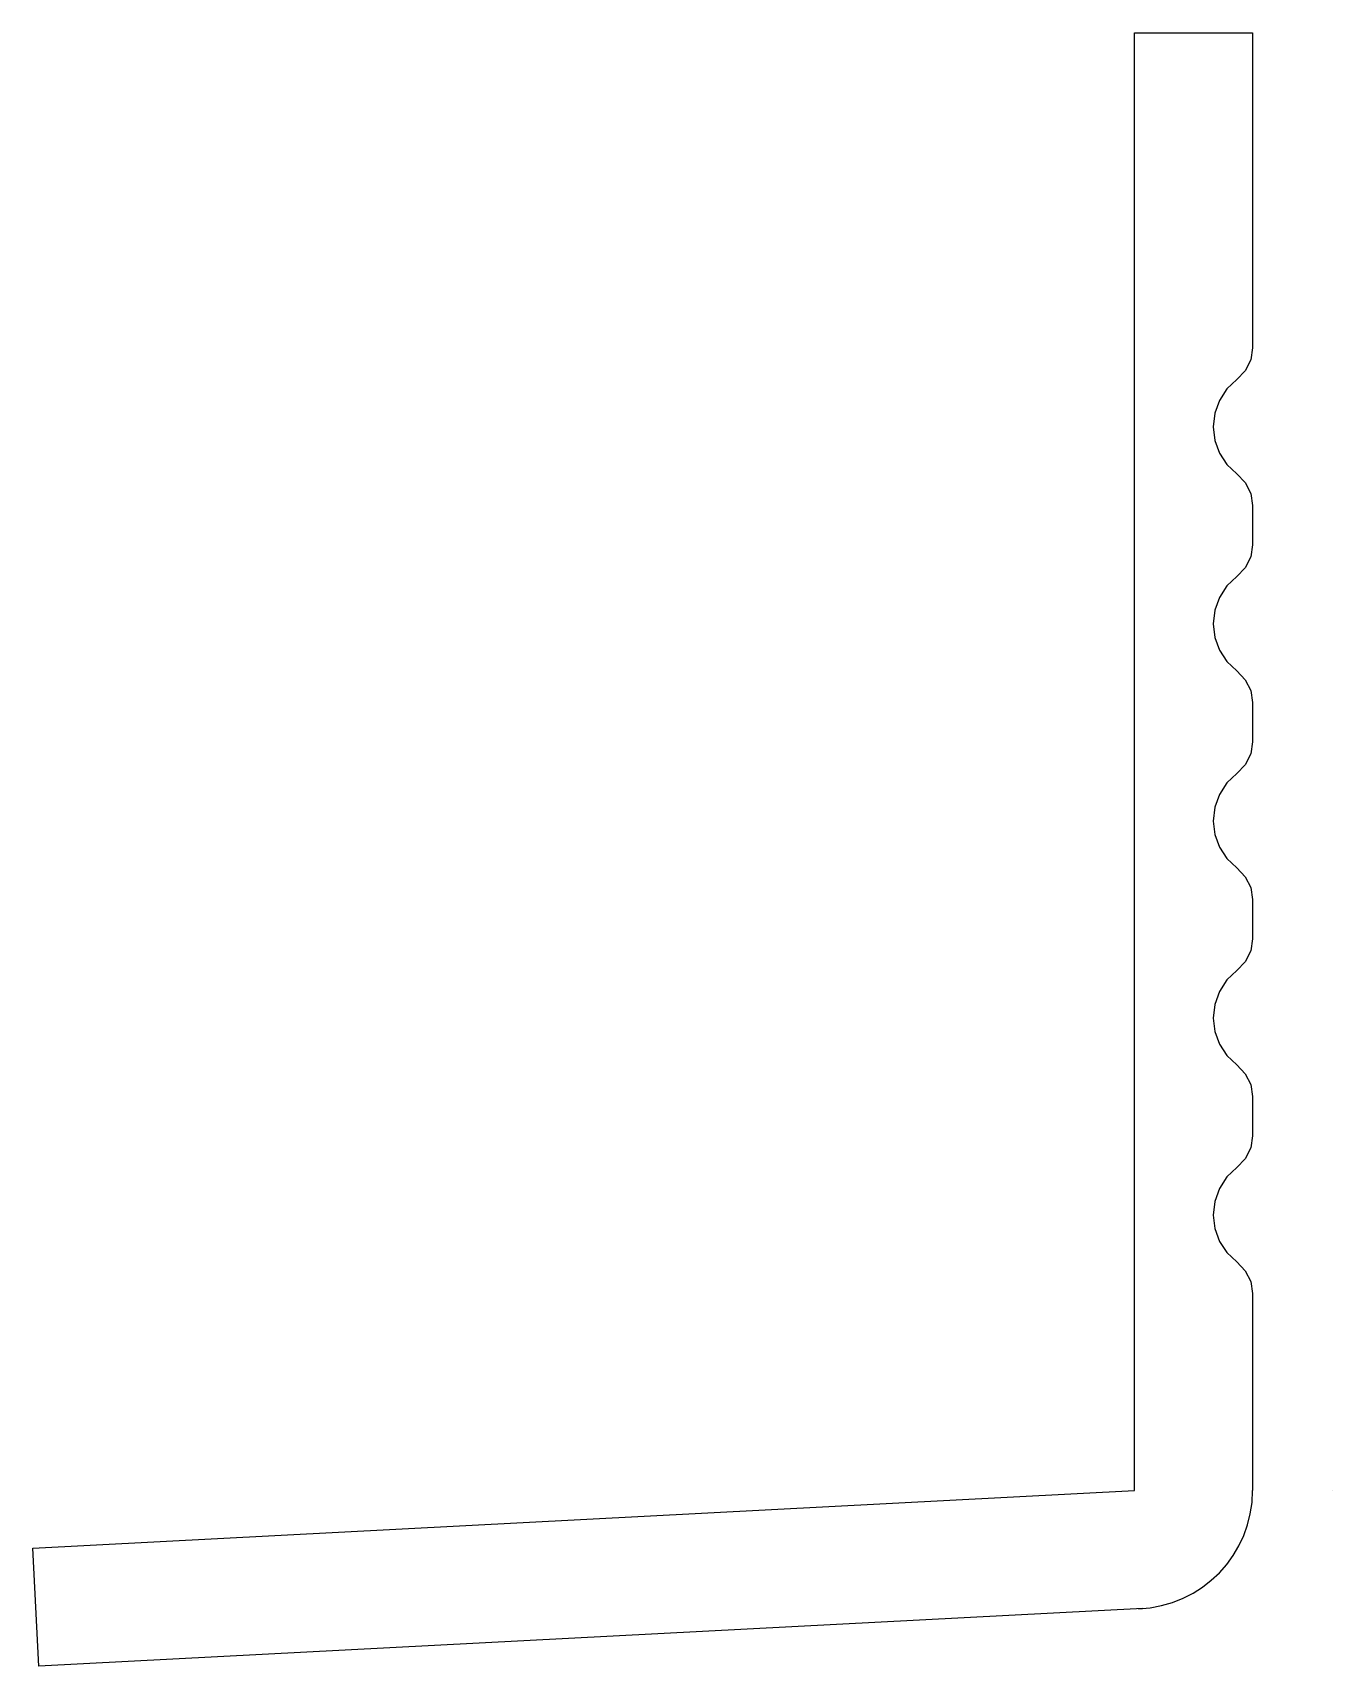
# Model space of a CAD drawing. Extents: x 2200.6 to 2233.6, y 1040.3 to 1081.8.
import ezdxf

# ---------------------------------------------------------------- set-up
doc = ezdxf.new("R2010")
doc.units = 0
doc.layers.get('0').update_dxf_attribs({"linetype": 'CONTINUOUS'})

msp = doc.modelspace()

# ---------------------------------------------------------------- linework, layer by layer
for p, q in [((2228.543, 1044.755), (2228.542, 1081.755)), ((2228.542, 1081.755), (2231.543, 1081.755)), ((2231.543, 1081.755), (2231.543, 1073.755)), ((2231.495, 1073.451), (2231.358, 1073.176)), ((2231.543, 1073.755), (2231.495, 1073.451)), ((2231.358, 1073.176), (2231.143, 1072.955)), ((2230.891, 1072.717), (2230.7, 1072.424)), ((2231.143, 1072.955), (2230.891, 1072.717)), ((2230.7, 1072.424), (2230.583, 1072.095)), ((2230.583, 1072.095), (2230.544, 1071.748)), ((2230.544, 1071.748), (2230.585, 1071.404)), ((2230.585, 1071.404), (2230.703, 1071.08)), ((2230.703, 1071.08), (2230.891, 1070.793)), ((2230.891, 1070.793), (2231.143, 1070.556)), ((2231.143, 1070.556), (2231.358, 1070.335)), ((2231.358, 1070.335), (2231.495, 1070.06)), ((2231.495, 1070.06), (2231.543, 1069.755)), ((2231.543, 1069.755), (2231.543, 1068.755)), ((2231.543, 1068.755), (2231.495, 1068.451)), ((2231.358, 1068.176), (2231.143, 1067.955)), ((2231.495, 1068.451), (2231.358, 1068.176)), ((2230.891, 1067.717), (2230.7, 1067.424)), ((2231.143, 1067.955), (2230.891, 1067.717)), ((2230.7, 1067.424), (2230.583, 1067.095)), ((2230.583, 1067.095), (2230.544, 1066.748)), ((2230.544, 1066.748), (2230.585, 1066.404)), ((2230.585, 1066.404), (2230.703, 1066.08)), ((2230.703, 1066.08), (2230.891, 1065.793)), ((2230.891, 1065.793), (2231.143, 1065.556)), ((2231.143, 1065.556), (2231.358, 1065.335)), ((2231.358, 1065.335), (2231.495, 1065.06)), ((2231.495, 1065.06), (2231.543, 1064.755)), ((2231.543, 1064.755), (2231.543, 1063.755)), ((2231.543, 1063.755), (2231.495, 1063.451)), ((2231.358, 1063.176), (2231.143, 1062.955)), ((2231.495, 1063.451), (2231.358, 1063.176)), ((2230.891, 1062.717), (2230.7, 1062.424)), ((2231.143, 1062.955), (2230.891, 1062.717)), ((2230.7, 1062.424), (2230.583, 1062.095)), ((2230.583, 1062.095), (2230.544, 1061.748)), ((2230.544, 1061.748), (2230.585, 1061.404)), ((2230.585, 1061.404), (2230.703, 1061.08)), ((2230.703, 1061.08), (2230.891, 1060.793)), ((2230.891, 1060.793), (2231.143, 1060.556)), ((2231.143, 1060.556), (2231.358, 1060.335)), ((2231.358, 1060.335), (2231.495, 1060.06)), ((2231.495, 1060.06), (2231.543, 1059.755)), ((2231.543, 1059.755), (2231.543, 1058.755)), ((2231.543, 1058.755), (2231.495, 1058.451)), ((2231.358, 1058.176), (2231.143, 1057.955)), ((2231.495, 1058.451), (2231.358, 1058.176)), ((2230.891, 1057.717), (2230.7, 1057.424)), ((2231.143, 1057.955), (2230.891, 1057.717)), ((2230.7, 1057.424), (2230.583, 1057.095)), ((2230.583, 1057.095), (2230.544, 1056.748)), ((2230.544, 1056.748), (2230.585, 1056.404)), ((2230.585, 1056.404), (2230.703, 1056.08)), ((2230.703, 1056.08), (2230.891, 1055.793)), ((2230.891, 1055.793), (2231.143, 1055.556)), ((2231.143, 1055.556), (2231.358, 1055.335)), ((2231.358, 1055.335), (2231.495, 1055.06)), ((2231.495, 1055.06), (2231.543, 1054.755)), ((2231.543, 1054.755), (2231.543, 1053.755)), ((2231.543, 1053.755), (2231.495, 1053.451)), ((2231.358, 1053.176), (2231.143, 1052.955)), ((2231.495, 1053.451), (2231.358, 1053.176)), ((2230.891, 1052.717), (2230.7, 1052.424)), ((2231.143, 1052.955), (2230.891, 1052.717)), ((2230.7, 1052.424), (2230.583, 1052.095)), ((2230.583, 1052.095), (2230.544, 1051.748)), ((2230.544, 1051.748), (2230.585, 1051.404)), ((2230.585, 1051.404), (2230.703, 1051.08)), ((2230.703, 1051.08), (2230.891, 1050.793)), ((2230.891, 1050.793), (2231.143, 1050.556)), ((2231.143, 1050.556), (2231.358, 1050.335)), ((2231.358, 1050.335), (2231.495, 1050.06)), ((2231.495, 1050.06), (2231.543, 1049.755)), ((2231.543, 1049.755), (2231.543, 1044.755)), ((2200.582, 1043.29), (2228.543, 1044.755)), ((2200.739, 1040.294), (2200.582, 1043.29)), ((2228.755, 1041.762), (2200.739, 1040.294))]:
    msp.add_line(p, q)
msp.add_arc((2228.542, 1044.756), 3.001, 271.9393, 359.992)
at = {"color": 1}
msp.add_arc((2231.543, 1044.755), 2.023, 359.992, 0.0009, dxfattribs=at)

doc.saveas('drawing.dxf')
